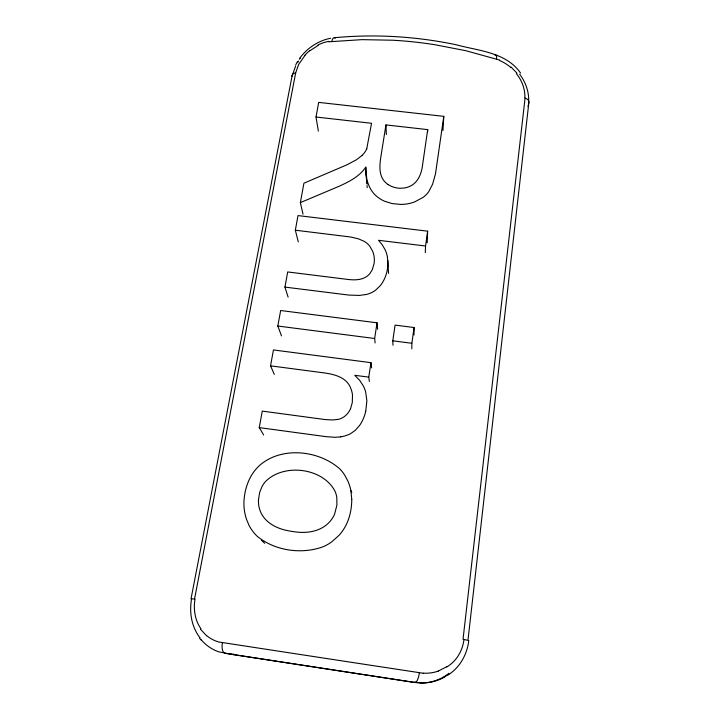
<?xml version="1.0" encoding="UTF-8"?>
<svg xmlns="http://www.w3.org/2000/svg" width="719" height="719" viewBox="0 0 719 719"><rect width="100%" height="100%" fill="white"/><g stroke="black" fill="none" stroke-linecap="round" stroke-linejoin="round"><path stroke-width="1.08" d="M411.825 348.796L411.861 343.278L414.081 327.531L395.082 325.105L392.772 340.824L392.996 345.264M413.991 334.955L414.081 327.531M427.634 131.748L427.706 129.618L385.95 124.908L380.818 157.11C379.803 164.229 378.895 172.102 382.535 178.663A18.451 16.636 -2.5 0 0 386.876 183.633L388.107 184.513M425.306 252.63L425.549 246.006L427.634 231.176L298.008 215.583L295.329 230.206L298.304 241.899M427.176 242.896L427.634 231.176M442.949 130.49L443.794 116.352L318.697 102.386L316.018 117.017L318.355 131.083M414.683 682.052L421.891 683.05M528.887 102.323L467.961 640.368L463.036 639.245L525.086 98.036A8.08 4.224 4.5 0 1 528.887 102.323L528.016 106.547M443.794 116.352L435.48 173.908L432.568 184.289L428.677 191.757A27.708 25.039 -2 0 1 423.14 197.374L414.53 201.967A36.336 32.759 -2.4 0 1 400.753 204.421L392.134 203.576L384.53 201.221A31.142 28.122 -2.6 0 1 378.023 197.392C368.604 190.544 365.423 178.294 365.755 167.168C359.401 176.613 348.85 181.871 338.766 186.401L300.371 202.623L303.023 214.208M427.706 129.618L422.466 165.658C421.433 174.007 417.694 183.147 409.372 186.536A18.415 16.6 -2.3 0 1 404.446 187.992L400.177 188.252A23.709 21.345 -2.4 0 1 397.158 187.983A21.103 19.009 -2.4 0 1 388.098 184.522M369.359 381.501L368.766 377.133L370.968 362.673L273.445 349.946L270.542 365.845L274.334 374.41M375.111 342.954L374.653 338.496L377.044 322.804L280.653 310.518L277.822 326.031L281.48 335.881M263.639 434.968L259.253 427.607L262.273 411.106L324.988 419.545L332.538 419.977L338.218 419.393A16.007 15.476 -17.8 0 0 344.913 416.148L346.477 414.728A20.339 19.638 -18.1 0 0 350.566 408.644M288.13 297.172L284.931 287.097L287.699 271.944L347.924 279.448C354.125 280.167 360.965 280.239 366.393 276.716A16.456 15.288 -7.1 0 0 369.863 273.597L372.361 269.562L374.096 263.514A26.639 24.689 -8 0 0 372.685 251.317L369.818 246.249A20.626 19.107 -7.4 0 0 364.371 241.422L358.475 238.852L350.611 237L295.329 230.206M300.371 202.623L303.921 183.192L346.567 164.984L356.336 159.834L362.232 155.331M295.653 65.941L292.013 76.277L191.029 598.828L194.534 598.99L295.68 72.88L298.628 64.476L305.036 55.336M365.755 411.25L366.879 400.726L365.62 391.837A33.694 32.535 -17.7 0 0 363.239 385.788L359.608 380.279L354.755 375.291L368.766 377.133M366.735 148.833L371.543 123.282L316.018 117.017M350.566 408.644L352.292 402.604L352.49 395.046A26.729 25.758 -18.9 0 0 350.656 388.071C346.648 377.259 334.092 374.204 323.874 372.864L270.542 365.845M295.752 64.773L297.513 61.6M297.549 62.634L298.61 61.025M359.536 425.477L355.249 430.393L350.405 433.773A31.483 30.459 -17.7 0 1 340.689 436.837M299.553 58.509C306.95 48.236 318.184 40.659 330.668 38.233M309.817 50.815L318.158 45.414M448.108 674.674L444.153 677.181M446.733 666.738L438.284 671.061M328.799 41.792L362.079 39.644L392.951 40.228A204.088 96.75 8.3 0 1 434.618 44.668L465.786 50.698L499.642 60.081M340.698 436.864L334.982 437.305L325.869 436.631L259.253 427.607M334.317 37.73C374.95 33.865 416.13 36.39 456.071 44.731C478.414 50.878 506.248 52.145 520.61 73.131M423.212 673.254L343.844 661.165A239.032 1.573 8.7 0 0 293.891 653.526L218.9 642.013A46.69 38.736 -64.5 0 1 206.614 635.578M425.549 246.006L378.536 240.299L382.328 244.927L385.15 249.844A34.764 32.256 -7.5 0 1 387.415 256.845L388.566 273.391M284.931 287.097L348.859 295.078L359.338 295.419L366.447 294.475A23.763 22.136 -6.8 0 0 375.561 290.206L380.045 285.919A32.211 29.937 -7.4 0 0 382.58 282.405C386.552 275.907 388.278 268.115 387.892 260.539M277.822 326.031L374.653 338.496M392.772 340.824L411.861 343.278M206.524 635.704L200.538 629.278M511.083 67.074L516.97 73.167M264.7 543.303L263.576 542.288A40.803 39.608 -50.9 0 1 261.482 540.167M199.648 638.301L201.05 639.991M370.968 362.673L371.606 367.894M377.044 322.804L377.637 329.239M365.755 167.168L366.304 173.522M366.483 175.643L366.663 177.755M367.032 181.988L367.211 184.109M365.971 173.225L366.834 183.219M367.023 185.439L367.22 187.659M385.95 124.908L386.364 134.552M366.771 148.851A25.56 22.783 -6.8 0 1 362.205 155.304M365.719 411.241A40.785 39.374 -19.6 0 1 359.581 425.504M351.052 490.726A44.21 43.167 -50.1 0 1 351.753 492.632M292.013 76.277A7.954 4.098 12.7 0 1 295.68 72.88M200.053 637.861A47.939 39.689 -73.4 0 1 191.551 598.9M468.788 640.503A48.613 44.344 81.4 0 1 448.261 674.934M519.648 74.21A39.788 32.49 46.2 0 1 528.591 102.242M495.04 55.183A8.331 2.229 -72.4 0 1 496.523 58.976M331.881 41.351A8.224 3.209 84.5 0 1 335.297 38.134M222.387 642.723A9.994 4.584 -79.6 0 0 225.155 653.355L414.854 682.511A10.138 3.2 -82.8 0 0 419.339 672.84M229.792 653.904A47.095 44.614 -65.3 0 0 232.794 654.479L414.647 682.43A47.715 45.836 80.4 0 0 448.971 673.263M233.441 653.895A9.581 1.465 -79.9 0 1 232.794 654.479L218.801 651.845A53.026 45.612 -66.6 0 1 201.239 639.793M463.998 639.443A38.475 34.144 82.2 0 1 446.841 666.935M438.293 671.097A47.301 42.286 72.8 0 1 423.212 673.155M444.207 677.289A53.709 49.269 74.5 0 1 421.891 682.987M516.395 73.644A31.465 24.617 52.7 0 1 524.825 97.955M499.534 60.486A38.889 33.739 50.8 0 1 510.796 67.451M200.978 628.766A37.819 29.605 -74.4 0 1 195.011 599.035M318.014 44.964A38.988 32.166 -49 0 1 328.799 41.36M304.901 55.219A34.35 26.324 -44.4 0 1 309.709 50.663M299.374 59.246A41.334 32.939 -39.1 0 1 300.578 57.682M258.409 500.424L258.651 504.954A26.711 25.875 -47.5 0 0 260.125 510.688C264.412 522.479 276.698 528.699 288.382 530.775A85.992 83.467 -31.3 0 0 295.59 531.916C308.1 533.66 322.391 531.044 330.632 520.673A26.846 26.217 -48.8 0 0 334.569 514.229L336.932 505.089L336.789 497.368A26.882 26.252 -48.1 0 0 335.207 491.643C323.325 467.701 283.511 462.775 265.248 481.82A26.846 26.019 -46.9 0 0 261.887 486.817L259.622 492.551L258.409 500.424M351.762 499.48C351.753 509.25 349.56 519.145 344.662 527.647A44.129 43.041 -49.5 0 1 339.035 535.331L331.801 541.802A44.227 43.131 -49.6 0 1 323.208 546.71C301.791 554.592 275.071 550.925 257.276 536.338A42.529 41.226 -48.8 0 1 248.963 525.221L246.518 519.343A50.968 49.521 -47.9 0 1 244.011 500.298C244.73 490.664 247.552 481.038 253.016 472.994A43.437 42.124 -46.3 0 1 259.065 465.885C281.057 445.996 318.706 450.04 339.907 469.022A40.866 39.904 -46.4 0 1 344.68 475.088L347.717 480.714A46.07 44.929 -47.4 0 1 350.917 490.78L351.762 499.48"/></g></svg>
